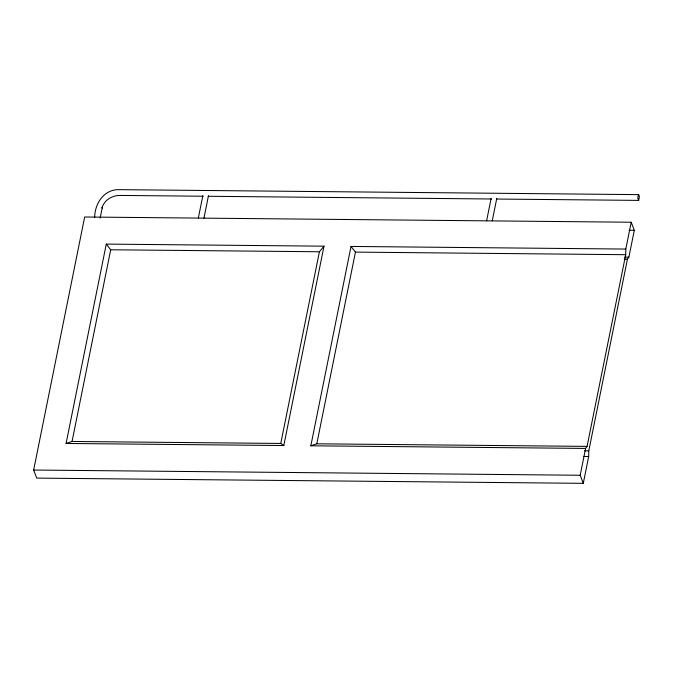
<?xml version="1.0" encoding="UTF-8"?>
<svg xmlns="http://www.w3.org/2000/svg" width="673" height="673" viewBox="0 0 673 673"><rect width="100%" height="100%" fill="white"/><g stroke="black" fill="none" stroke-linecap="round" stroke-linejoin="round"><path stroke-width="1.01" d="M588.69 456.504L588.774 450.876L627.429 259.181L628.885 257.145L634.303 230.309L631.215 222.233L84.672 217L33.65 470.032L36.737 478.108L583.281 483.34L588.69 456.504L583.449 456.454M583.281 483.34L580.193 475.264L585.603 448.428L587.066 446.384L625.713 254.697L625.797 249.069L631.215 222.233M94.691 217.236C94.767 203.473 104.172 189.138 119.171 189.66L638.441 194.632L639.039 195.12L639.35 197.012L638.669 200.394L496.514 199.04L496.741 198.56L492.249 220.862M100.151 218.119L102.405 206.948L102.044 208.083C103.903 200.293 111.962 195.448 119.659 195.431L203.204 196.23M66.089 443.457L106.284 244.097L323.999 246.175L283.804 445.543L66.089 443.457L72.053 441.463L280.759 443.457L283.804 445.543M72.053 441.463L110.7 249.767L106.284 244.097M198.333 218.044L202.825 195.742M203.961 218.102L208.453 195.801L208.226 196.28L491.483 198.989M280.759 443.457L319.414 251.761L323.999 246.175M585.603 448.428L310.833 445.795L351.028 246.436L625.797 249.069M310.833 445.795L316.798 443.801L355.445 252.106L351.028 246.436M486.613 220.803L491.113 198.501M638.441 194.632L637.76 198.022L638.669 200.394M629.045 230.259L634.303 230.309M110.7 249.767L319.414 251.761M355.445 252.106L625.713 254.697M624.695 257.103L628.885 257.145M624.283 259.147L627.429 259.181M316.798 443.801L587.066 446.384M584.585 450.834L588.774 450.876M33.65 470.032L580.193 475.264"/></g></svg>
